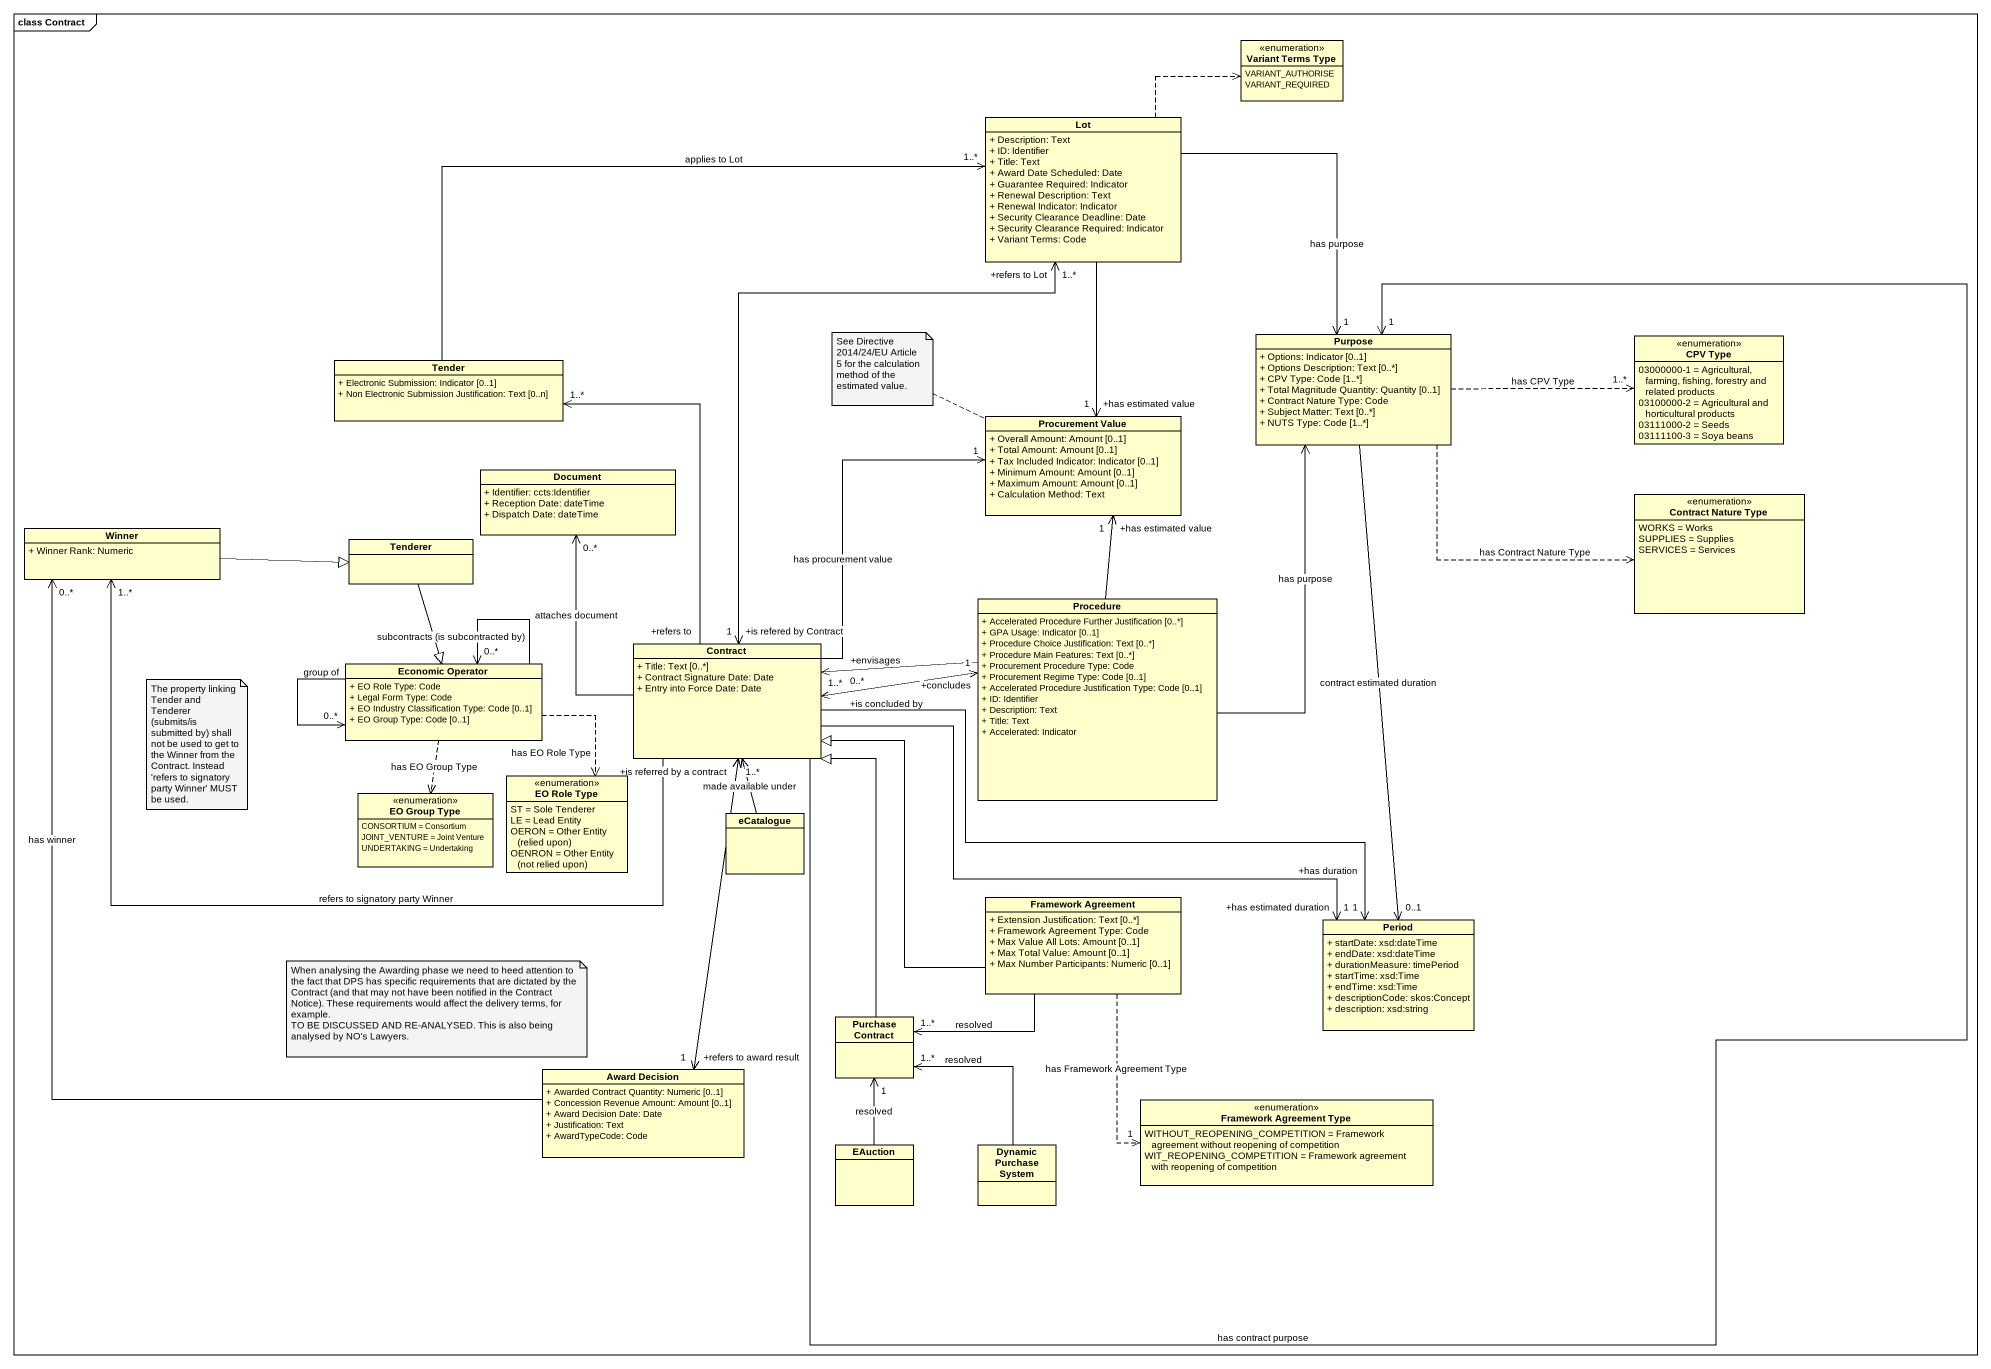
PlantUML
@startuml
mainframe class Contract
hide circle
hide empty members
skinparam classAttributeIconSize 0
enum "Variant Terms Type" as Variant_Terms_Type {
  VARIANT_AUTHORISE
  VARIANT_REQUIRED
}
class Lot {
  + Description: Text
  + ID: Identifier
  + Title: Text
  + Award Date Scheduled: Date
  + Guarantee Required: Indicator
  + Renewal Description: Text
  + Renewal Indicator: Indicator
  + Security Clearance Deadline: Date
  + Security Clearance Required: Indicator
  + Variant Terms: Code
}
class Purpose {
  + Options: Indicator [0..1]
  + Options Description: Text [0..*]
  + CPV Type: Code [1..*]
  + Total Magnitude Quantity: Quantity [0..1]
  + Contract Nature Type: Code
  + Subject Matter: Text [0..*]
  + NUTS Type: Code [1..*]
}
enum "CPV Type" as CPV_Type {
  03000000-1 = Agricultural, farming, fishing, forestry and related products
  03100000-2 = Agricultural and horticultural products
  03111000-2 = Seeds
  03111100-3 = Soya beans
}
class Tender {
  + Electronic Submission: Indicator [0..1]
  + Non Electronic Submission Justification: Text [0..n]
}
class "Procurement Value" as Procurement_Value {
  + Overall Amount: Amount [0..1]
  + Total Amount: Amount [0..1]
  + Tax Included Indicator: Indicator [0..1]
  + Minimum Amount: Amount [0..1]
  + Maximum Amount: Amount [0..1]
  + Calculation Method: Text
}
class Document {
  + Identifier: ccts:Identifier
  + Reception Date: dateTime
  + Dispatch Date: dateTime
}
enum "Contract Nature Type" as Contract_Nature_Type {
  WORKS = Works
  SUPPLIES = Supplies
  SERVICES = Services
}
class Winner {
  + Winner Rank: Numeric
}
class Tenderer
class Procedure {
  + Accelerated Procedure Further Justification [0..*]
  + GPA Usage: Indicator [0..1]
  + Procedure Choice Justification: Text [0..*]
  + Procedure Main Features: Text [0..*]
  + Procurement Procedure Type: Code
  + Procurement Regime Type: Code [0..1]
  + Accelerated Procedure Justification Type: Code [0..1]
  + ID: Identifier
  + Description: Text
  + Title: Text
  + Accelerated: Indicator
}
class "Economic Operator" as Economic_Operator {
  + EO Role Type: Code
  + Legal Form Type: Code
  + EO Industry Classification Type: Code [0..1]
  + EO Group Type: Code [0..1]
}
class Contract {
  + Title: Text [0..*]
  + Contract Signature Date: Date
  + Entry into Force Date: Date
}
enum "EO Role Type" as EO_Role_Type {
  ST = Sole Tenderer
  LE = Lead Entity
  {field} OERON = Other Entity (relied upon)
  {field} OENRON = Other Entity (not relied upon)
}
enum "EO Group Type" as EO_Group_Type {
  CONSORTIUM = Consortium
  JOINT_VENTURE = Joint Venture
  UNDERTAKING = Undertaking
}
class eCatalogue
class "Framework Agreement" as Framework_Agreement {
  + Extension Justification: Text [0..*]
  + Framework Agreement Type: Code
  + Max Value All Lots: Amount [0..1]
  + Max Total Value: Amount [0..1]
  + Max Number Participants: Numeric [0..1]
}
class Period {
  + startDate: xsd:dateTime
  + endDate: xsd:dateTime
  + durationMeasure: timePeriod
  + startTime: xsd:Time
  + endTime: xsd:Time
  + descriptionCode: skos:Concept
  + description: xsd:string
}
class "Purchase Contract" as Purchase_Contract
class "Award Decision" as Award_Decision {
  + Awarded Contract Quantity: Numeric [0..1]
  + Concession Revenue Amount: Amount [0..1]
  + Award Decision Date: Date
  + Justification: Text
  + AwardTypeCode: Code
}
enum "Framework Agreement Type" as Framework_Agreement_Type {
  WITHOUT_REOPENING_COMPETITION = Framework agreement without reopening of competition
  WIT_REOPENING_COMPETITION = Framework agreement with reopening of competition
}
class EAuction
class "Dynamic Purchase System" as Dynamic_Purchase_System
Lot .right.> Variant_Terms_Type
Lot --> "1" Purpose : has purpose
Lot --> "+has estimated value\n1" Procurement_Value
Purpose .right.> "1..*" CPV_Type : has CPV Type
Purpose .right.> Contract_Nature_Type : has Contract Nature Type
Purpose --> "0..1" Period : contract estimated duration
Tender -right-> "1..*" Lot : applies to Lot
Tender "1..*" <-- "+refers to" Contract
Winner -right-|> Tenderer
Tenderer --|> Economic_Operator
Procedure -up-> Purpose : has purpose
Procedure -up-> "+has estimated value\n1" Procurement_Value
Procedure -left-> "+envisages\n1..*" Contract
Procedure "+concludes\n1" <-left-> "+is concluded by\n0..*" Contract
Economic_Operator --> "0..*" Economic_Operator : group of
Economic_Operator --> "0..*" Economic_Operator : subcontracts (is subcontracted by)
Economic_Operator ..> EO_Role_Type : has EO Role Type
Economic_Operator ..> EO_Group_Type : has EO Group Type
Contract "+is refered by Contract\n1" <-up-> "+refers to Lot\n1..*" Lot
Contract -right-> "1" Purpose : has contract purpose
Contract -up-> "1" Procurement_Value : has procurement value
Contract -up-> "0..*" Document : attaches document
Contract -left-> "1..*" Winner : refers to signatory party Winner
Contract -right-> "+has duration\n1" Period
Contract -right-> "+has estimated duration\n1" Period
Contract "+is referred by a contract\n1..*" <--> "+refers to award result\n1" Award_Decision
eCatalogue -up-> Contract : made available under
Framework_Agreement -up-|> Contract
Framework_Agreement -left-> "1..*" Purchase_Contract : resolved
Framework_Agreement ..> "1" Framework_Agreement_Type : has Framework Agreement Type
Purchase_Contract -up-|> Contract
Award_Decision -up-> "0..*" Winner : has winner
EAuction -up-> "1" Purchase_Contract : resolved
Dynamic_Purchase_System -up-> "1..*" Purchase_Contract : resolved
note left of Procurement_Value : See Directive 2014/24/EU Article 5 for the calculation method of the estimated value.
note as N2
  The property linking Tender and Tenderer (submits/is submitted by) shall not be used to get to the Winner from the Contract. Instead 'refers to signatory party Winner' MUST be used.
end note
note as N3
  When analysing the Awarding phase we need to heed attention to the fact that DPS has specific requirements that are dictated by the Contract (and that may not have been notified in the Contract Notice). These requirements would affect the delivery terms, for example.
  TO BE DISCUSSED AND RE-ANALYSED. This is also being analysed by NO's Lawyers.
end note
@enduml
